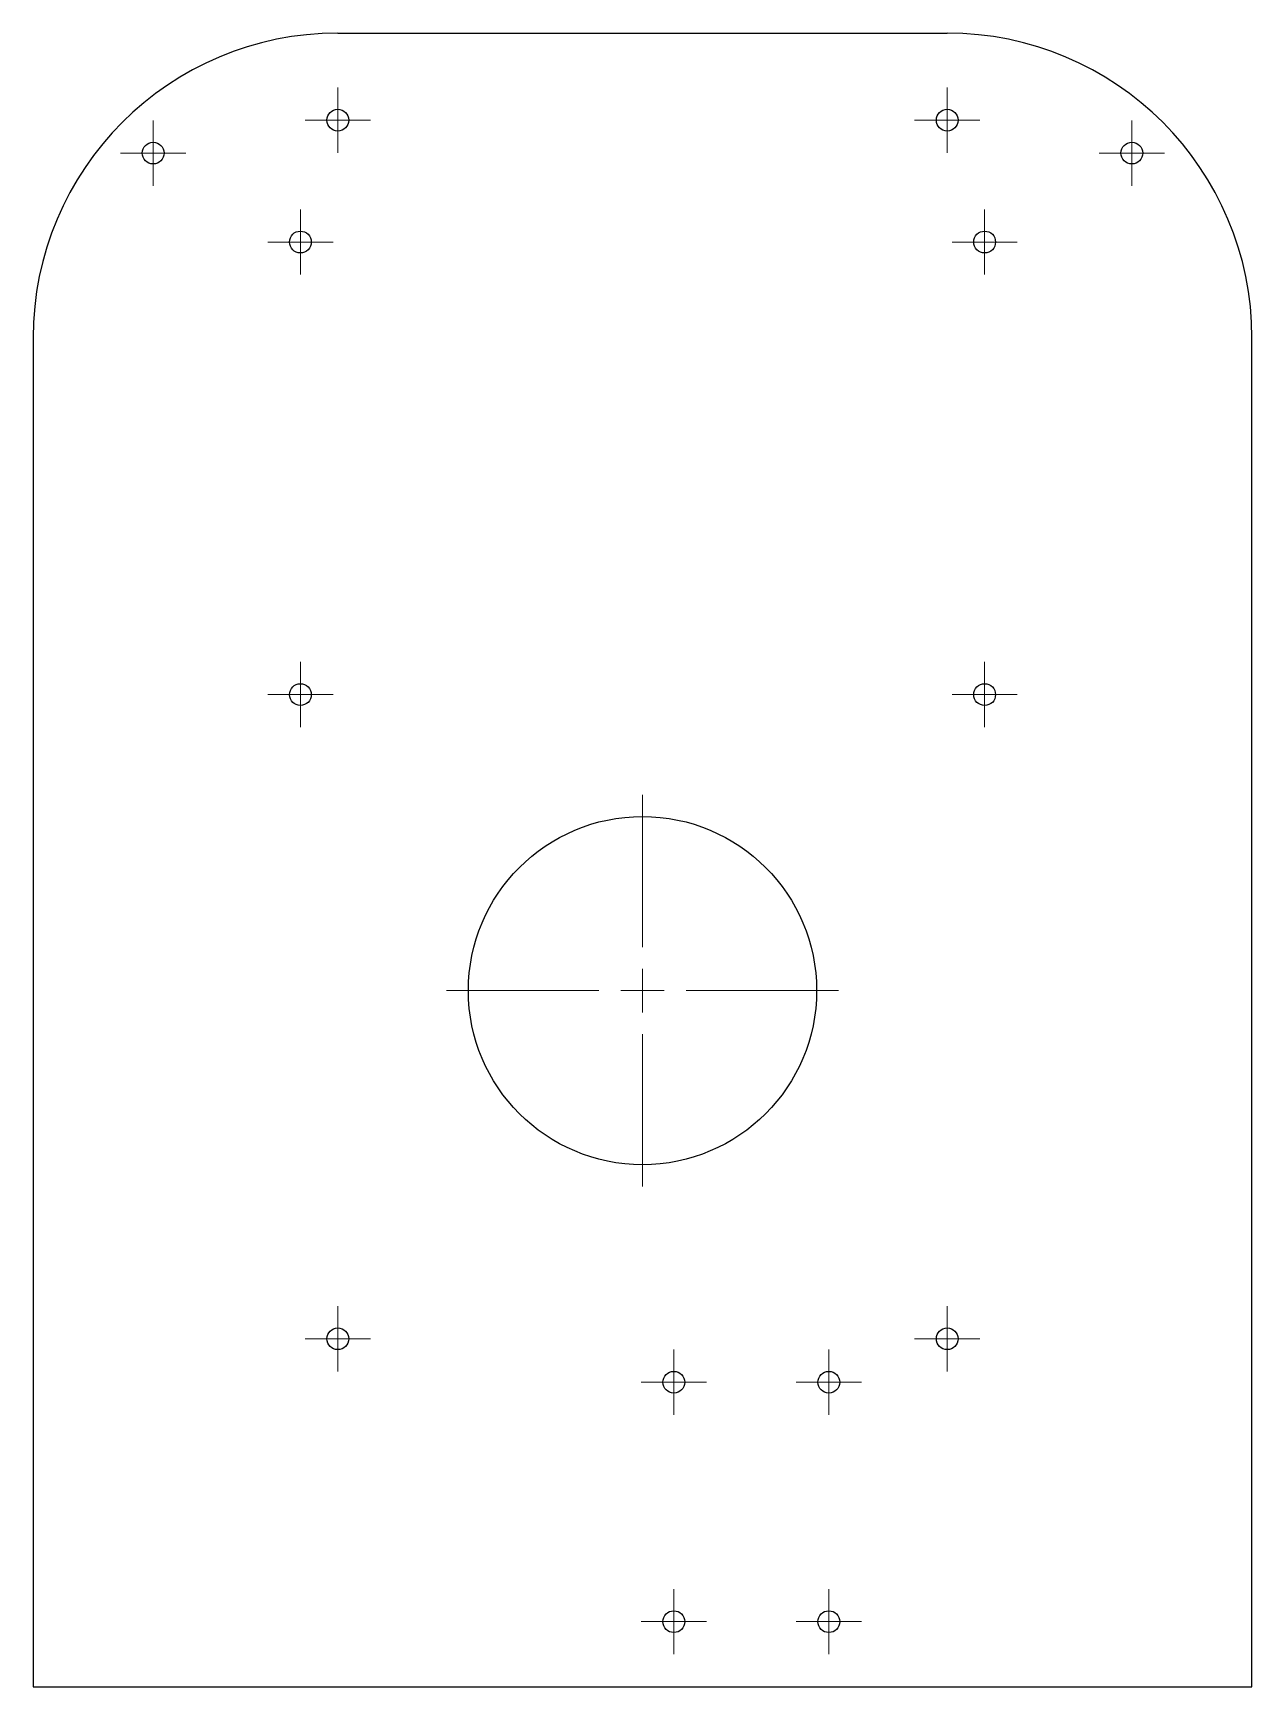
# Model space of a CAD drawing. Header units: millimetres. Extents: x 91 to 231, y 70 to 260.
import ezdxf

# ---------------------------------------------------------------- set-up
doc = ezdxf.new("R2010")
doc.units = ezdxf.units.MM

# ---------------------------------------------------------------- blocks, each defined once
blk = doc.blocks.new('SW_CENTERMARKSYMBOL_0')
at = {"color": 0, "linetype": 'Continuous', "lineweight": 18}
for p, q in [((0, 2.5), (0, 3.75)), ((0, 0), (0, 2.5)), ((-2.5, 0), (-3.75, 0)), ((0, 0), (-2.5, 0)), ((0, 0), (0, -2.5)), ((0, 0), (2.5, 0)), ((2.5, 0), (3.75, 0)), ((0, -2.5), (0, -3.75))]:
    blk.add_line(p, q, dxfattribs=at)
blk = doc.blocks.new('SW_CENTERMARKSYMBOL_1')
at = {"color": 0, "linetype": 'Continuous', "lineweight": 18}
for p, q in [((0, 2.5), (0, 3.75)), ((0, 0), (0, 2.5)), ((-2.5, 0), (-3.75, 0)), ((0, 0), (-2.5, 0)), ((0, 0), (0, -2.5)), ((0, 0), (2.5, 0)), ((2.5, 0), (3.75, 0)), ((0, -2.5), (0, -3.75))]:
    blk.add_line(p, q, dxfattribs=at)
blk = doc.blocks.new('SW_CENTERMARKSYMBOL_2')
at = {"color": 0, "linetype": 'Continuous', "lineweight": 18}
for p, q in [((0, 2.5), (0, 3.75)), ((0, 0), (0, 2.5)), ((-2.5, 0), (-3.75, 0)), ((0, 0), (-2.5, 0)), ((0, 0), (0, -2.5)), ((0, 0), (2.5, 0)), ((2.5, 0), (3.75, 0)), ((0, -2.5), (0, -3.75))]:
    blk.add_line(p, q, dxfattribs=at)
blk = doc.blocks.new('SW_CENTERMARKSYMBOL_3')
at = {"color": 0, "linetype": 'Continuous', "lineweight": 18}
for p, q in [((0, 2.5), (0, 3.75)), ((0, 0), (0, 2.5)), ((-2.5, 0), (-3.75, 0)), ((0, 0), (-2.5, 0)), ((0, 0), (0, -2.5)), ((0, 0), (2.5, 0)), ((2.5, 0), (3.75, 0)), ((0, -2.5), (0, -3.75))]:
    blk.add_line(p, q, dxfattribs=at)
blk = doc.blocks.new('SW_CENTERMARKSYMBOL_4')
at = {"color": 0, "linetype": 'Continuous', "lineweight": 18}
for p, q in [((0, 2.5), (0, 3.75)), ((0, 0), (0, 2.5)), ((-2.5, 0), (-3.75, 0)), ((0, 0), (-2.5, 0)), ((0, 0), (0, -2.5)), ((0, 0), (2.5, 0)), ((2.5, 0), (3.75, 0)), ((0, -2.5), (0, -3.75))]:
    blk.add_line(p, q, dxfattribs=at)
blk = doc.blocks.new('SW_CENTERMARKSYMBOL_5')
at = {"color": 0, "linetype": 'Continuous', "lineweight": 18}
for p, q in [((0, 5), (0, 22.5)), ((0, 0), (0, 2.5)), ((-5, 0), (-22.5, 0)), ((0, 0), (-2.5, 0)), ((0, 0), (0, -2.5)), ((0, 0), (2.5, 0)), ((5, 0), (22.5, 0)), ((0, -5), (0, -22.5))]:
    blk.add_line(p, q, dxfattribs=at)
blk = doc.blocks.new('SW_CENTERMARKSYMBOL_6')
at = {"color": 0, "linetype": 'Continuous', "lineweight": 18}
for p, q in [((0, 2.5), (0, 3.75)), ((0, 0), (0, 2.5)), ((-2.5, 0), (-3.75, 0)), ((0, 0), (-2.5, 0)), ((0, 0), (0, -2.5)), ((0, 0), (2.5, 0)), ((2.5, 0), (3.75, 0)), ((0, -2.5), (0, -3.75))]:
    blk.add_line(p, q, dxfattribs=at)
blk = doc.blocks.new('SW_CENTERMARKSYMBOL_7')
at = {"color": 0, "linetype": 'Continuous', "lineweight": 18}
for p, q in [((0, 2.5), (0, 3.75)), ((0, 0), (0, 2.5)), ((-2.5, 0), (-3.75, 0)), ((0, 0), (-2.5, 0)), ((0, 0), (0, -2.5)), ((0, 0), (2.5, 0)), ((2.5, 0), (3.75, 0)), ((0, -2.5), (0, -3.75))]:
    blk.add_line(p, q, dxfattribs=at)
blk = doc.blocks.new('SW_CENTERMARKSYMBOL_8')
at = {"color": 0, "linetype": 'Continuous', "lineweight": 18}
for p, q in [((0, 2.5), (0, 3.75)), ((0, 0), (0, 2.5)), ((-2.5, 0), (-3.75, 0)), ((0, 0), (-2.5, 0)), ((0, 0), (0, -2.5)), ((0, 0), (2.5, 0)), ((2.5, 0), (3.75, 0)), ((0, -2.5), (0, -3.75))]:
    blk.add_line(p, q, dxfattribs=at)
blk = doc.blocks.new('SW_CENTERMARKSYMBOL_9')
at = {"color": 0, "linetype": 'Continuous', "lineweight": 18}
for p, q in [((0, 2.5), (0, 3.75)), ((0, 0), (0, 2.5)), ((-2.5, 0), (-3.75, 0)), ((0, 0), (-2.5, 0)), ((0, 0), (0, -2.5)), ((0, 0), (2.5, 0)), ((2.5, 0), (3.75, 0)), ((0, -2.5), (0, -3.75))]:
    blk.add_line(p, q, dxfattribs=at)
blk = doc.blocks.new('SW_CENTERMARKSYMBOL_10')
at = {"color": 0, "linetype": 'Continuous', "lineweight": 18}
for p, q in [((0, 2.5), (0, 3.75)), ((0, 0), (0, 2.5)), ((-2.5, 0), (-3.75, 0)), ((0, 0), (-2.5, 0)), ((0, 0), (0, -2.5)), ((0, 0), (2.5, 0)), ((2.5, 0), (3.75, 0)), ((0, -2.5), (0, -3.75))]:
    blk.add_line(p, q, dxfattribs=at)
blk = doc.blocks.new('SW_CENTERMARKSYMBOL_11')
at = {"color": 0, "linetype": 'Continuous', "lineweight": 18}
for p, q in [((0, 2.5), (0, 3.75)), ((0, 0), (0, 2.5)), ((-2.5, 0), (-3.75, 0)), ((0, 0), (-2.5, 0)), ((0, 0), (0, -2.5)), ((0, 0), (2.5, 0)), ((2.5, 0), (3.75, 0)), ((0, -2.5), (0, -3.75))]:
    blk.add_line(p, q, dxfattribs=at)
blk = doc.blocks.new('SW_CENTERMARKSYMBOL_12')
at = {"color": 0, "linetype": 'Continuous', "lineweight": 18}
for p, q in [((0, 2.5), (0, 3.75)), ((0, 0), (0, 2.5)), ((-2.5, 0), (-3.75, 0)), ((0, 0), (-2.5, 0)), ((0, 0), (0, -2.5)), ((0, 0), (2.5, 0)), ((2.5, 0), (3.75, 0)), ((0, -2.5), (0, -3.75))]:
    blk.add_line(p, q, dxfattribs=at)
blk = doc.blocks.new('SW_CENTERMARKSYMBOL_13')
at = {"color": 0, "linetype": 'Continuous', "lineweight": 18}
for p, q in [((0, 2.5), (0, 3.75)), ((0, 0), (0, 2.5)), ((-2.5, 0), (-3.75, 0)), ((0, 0), (-2.5, 0)), ((0, 0), (0, -2.5)), ((0, 0), (2.5, 0)), ((2.5, 0), (3.75, 0)), ((0, -2.5), (0, -3.75))]:
    blk.add_line(p, q, dxfattribs=at)
blk = doc.blocks.new('SW_CENTERMARKSYMBOL_14')
at = {"color": 0, "linetype": 'Continuous', "lineweight": 18}
for p, q in [((0, 2.5), (0, 3.75)), ((0, 0), (0, 2.5)), ((-2.5, 0), (-3.75, 0)), ((0, 0), (-2.5, 0)), ((0, 0), (0, -2.5)), ((0, 0), (2.5, 0)), ((2.5, 0), (3.75, 0)), ((0, -2.5), (0, -3.75))]:
    blk.add_line(p, q, dxfattribs=at)

msp = doc.modelspace()

# ---------------------------------------------------------------- linework, layer by layer
at = {"color": 7, "linetype": 'Continuous', "lineweight": 25}
for p, q in [((126.07, 260.24), (196.07, 260.24)), ((91.07, 225.24), (91.07, 70.24)), ((231.07, 70.24), (231.07, 225.24)), ((91.07, 70.24), (231.07, 70.24))]:
    msp.add_line(p, q, dxfattribs=at)
for centre, radius in [((126.07, 250.24), 1.25), ((196.07, 250.24), 1.25), ((104.86, 246.46), 1.25), ((217.28, 246.46), 1.25), ((121.77, 236.24), 1.25), ((200.37, 236.24), 1.25), ((121.77, 184.24), 1.25), ((200.37, 184.24), 1.25), ((161.07, 150.24), 20), ((126.07, 110.24), 1.25), ((196.07, 110.24), 1.25), ((164.67, 105.24), 1.25), ((182.47, 105.24), 1.25), ((164.67, 77.74), 1.25), ((182.47, 77.74), 1.25)]:
    msp.add_circle(centre, radius, dxfattribs=at)
for centre, start, end in [((126.07, 225.24), 90, 180), ((196.07, 225.24), 0, 90)]:
    msp.add_arc(centre, 35, start, end, dxfattribs=at)

# ---------------------------------------------------------------- block references
at = {"color": 7, "linetype": 'Continuous', "lineweight": 0}
for name, p in [('SW_CENTERMARKSYMBOL_4', (126.07, 250.24)), ('SW_CENTERMARKSYMBOL_8', (196.07, 250.24)), ('SW_CENTERMARKSYMBOL_13', (104.86, 246.46)), ('SW_CENTERMARKSYMBOL_14', (217.28, 246.46)), ('SW_CENTERMARKSYMBOL_10', (121.77, 236.24)), ('SW_CENTERMARKSYMBOL_12', (200.37, 236.24)), ('SW_CENTERMARKSYMBOL_9', (121.77, 184.24)), ('SW_CENTERMARKSYMBOL_11', (200.37, 184.24)), ('SW_CENTERMARKSYMBOL_5', (161.07, 150.24)), ('SW_CENTERMARKSYMBOL_7', (126.07, 110.24)), ('SW_CENTERMARKSYMBOL_6', (196.07, 110.24)), ('SW_CENTERMARKSYMBOL_3', (164.67, 105.24)), ('SW_CENTERMARKSYMBOL_0', (182.47, 105.24)), ('SW_CENTERMARKSYMBOL_2', (164.67, 77.74)), ('SW_CENTERMARKSYMBOL_1', (182.47, 77.74))]:
    msp.add_blockref(name, p, dxfattribs=at)

doc.saveas('drawing.dxf')
